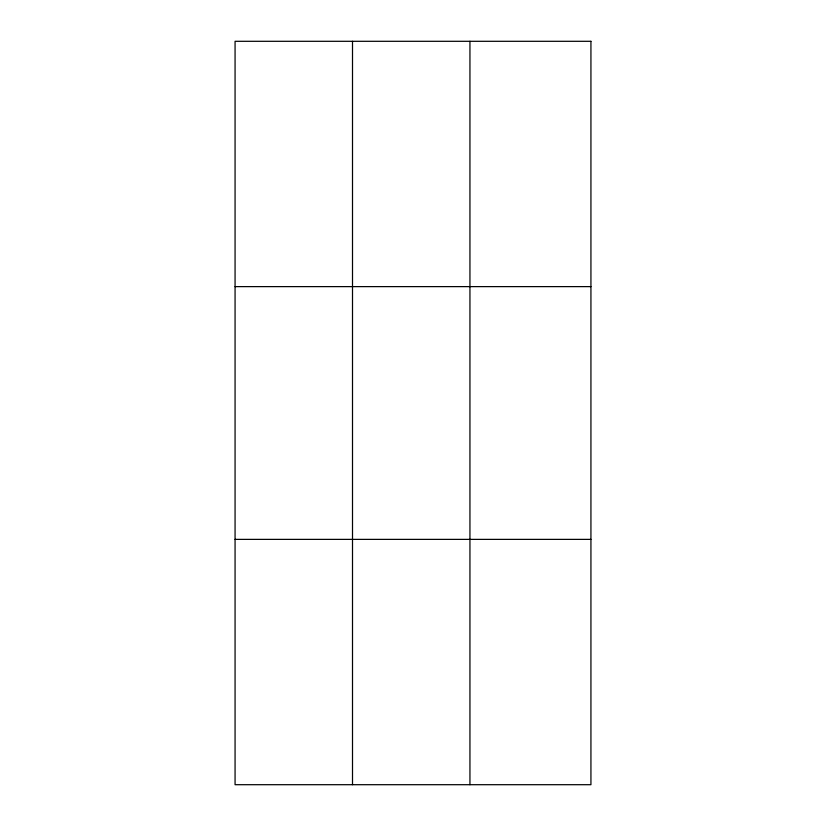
<?xml version="1.0" encoding="UTF-8"?>
<svg xmlns="http://www.w3.org/2000/svg" width="826" height="826" viewBox="0 0 826 826"><rect width="100%" height="100%" fill="white"/><g stroke="black" fill="none" stroke-linecap="round" stroke-linejoin="round"><path stroke-width="1.24" d="M352.506 41.3L352.506 784.7M469.942 41.3L469.942 784.7M235.069 286.622L590.931 286.622M235.069 539.378L590.931 539.378M590.931 41.3L590.931 784.7L235.069 784.7L235.069 41.3L590.931 41.3"/></g></svg>
